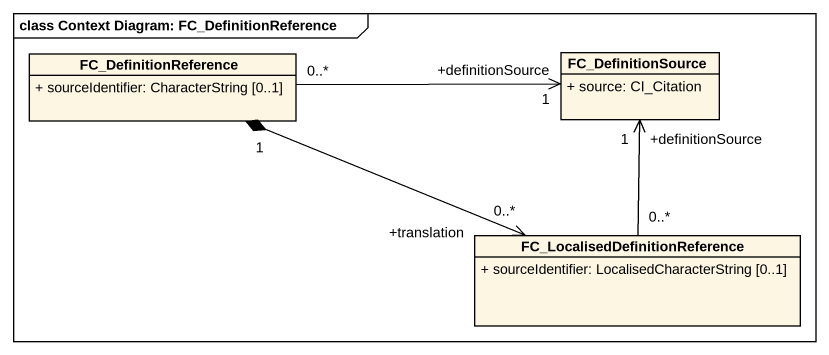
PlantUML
@startuml
mainframe class Context Diagram: FC_DefinitionReference
hide circle
hide empty members
skinparam classAttributeIconSize 0
class FC_DefinitionReference {
  + sourceIdentifier: CharacterString [0..1]
}
class FC_DefinitionSource {
  + source: CI_Citation
}
class "FC_LocalisedDefinitionReference" as FC_LocalisedDefinitionRefere {
  + sourceIdentifier: LocalisedCharacterString [0..1]
}
FC_DefinitionReference "0..*" -right-> "+definitionSource\n1" FC_DefinitionSource
FC_LocalisedDefinitionRefere "+translation\n0..*" <-left-* "1" FC_DefinitionReference
FC_LocalisedDefinitionRefere "0..*" -up-> "+definitionSource\n1" FC_DefinitionSource
@enduml
